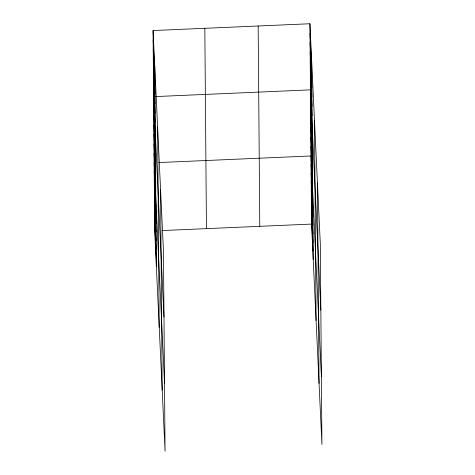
<?xml version="1.0" encoding="UTF-8"?>
<svg xmlns="http://www.w3.org/2000/svg" width="475" height="475" viewBox="0 0 475 475"><rect width="100%" height="100%" fill="white"/><g stroke="black" fill="none" stroke-linecap="round" stroke-linejoin="round"><path stroke-width="0.71" d="M153.069 30.548L163.459 250.919L165.068 451.25L154.678 230.874L153.069 30.548L309.932 23.75L320.322 244.126L321.931 444.452L311.541 224.081L309.932 23.75M155.61 162.699L154.132 162.765L164.522 383.141M158.567 162.575L310.994 155.966L321.385 376.343M154.678 230.874L156.156 230.814M162.07 230.553L311.541 224.081M310.009 33.197L311.677 68.572M310.086 42.637L311.754 78.019M310.157 52.084L311.826 87.465M310.234 61.524L311.903 96.906M310.312 70.971L311.98 106.353M310.389 80.412L312.057 115.793M320.857 310.234L310.46 89.858L153.597 96.657L163.988 317.033M310.537 99.305L312.206 134.686M310.614 108.745L312.283 144.127M310.692 118.192L312.36 153.573M310.769 127.633L312.437 163.014M310.84 137.079L312.508 172.461M310.917 146.526L312.586 181.901M311.06 164.481L312.728 199.862M311.131 172.995L312.799 208.377M311.196 181.509L312.865 216.891M311.267 190.024L312.936 225.405M311.333 198.538L313.001 233.92M311.404 207.053L313.072 242.434M311.469 215.567L313.138 250.948M153.146 39.989L154.814 75.371M153.217 49.436L154.886 84.817M153.294 58.882L154.963 94.264M153.372 68.323L155.04 103.704M153.449 77.769L155.117 113.151M153.52 87.21L155.188 122.592M153.674 106.103L155.343 141.479M153.752 115.544L155.42 150.925M153.823 124.99L155.491 160.372M153.9 134.431L155.568 169.812M153.977 143.877L155.646 179.259M154.054 153.318L155.723 188.7M154.197 171.279L155.865 206.661M154.268 179.793L155.937 215.175M154.333 188.308L156.002 223.689M154.405 196.822L156.073 232.204M154.47 205.337L156.138 240.718M154.541 213.851L156.21 249.227M154.607 222.359L156.275 257.741M317.448 183.077L319.052 383.402M314.48 120.181L316.089 320.506M311.6 59.132L313.209 259.457M258.168 25.994L259.777 226.32M204.832 28.304L206.441 228.635M160.58 189.875L162.189 390.201M157.617 126.973L159.22 327.305M154.737 65.93L156.346 266.255"/></g></svg>
